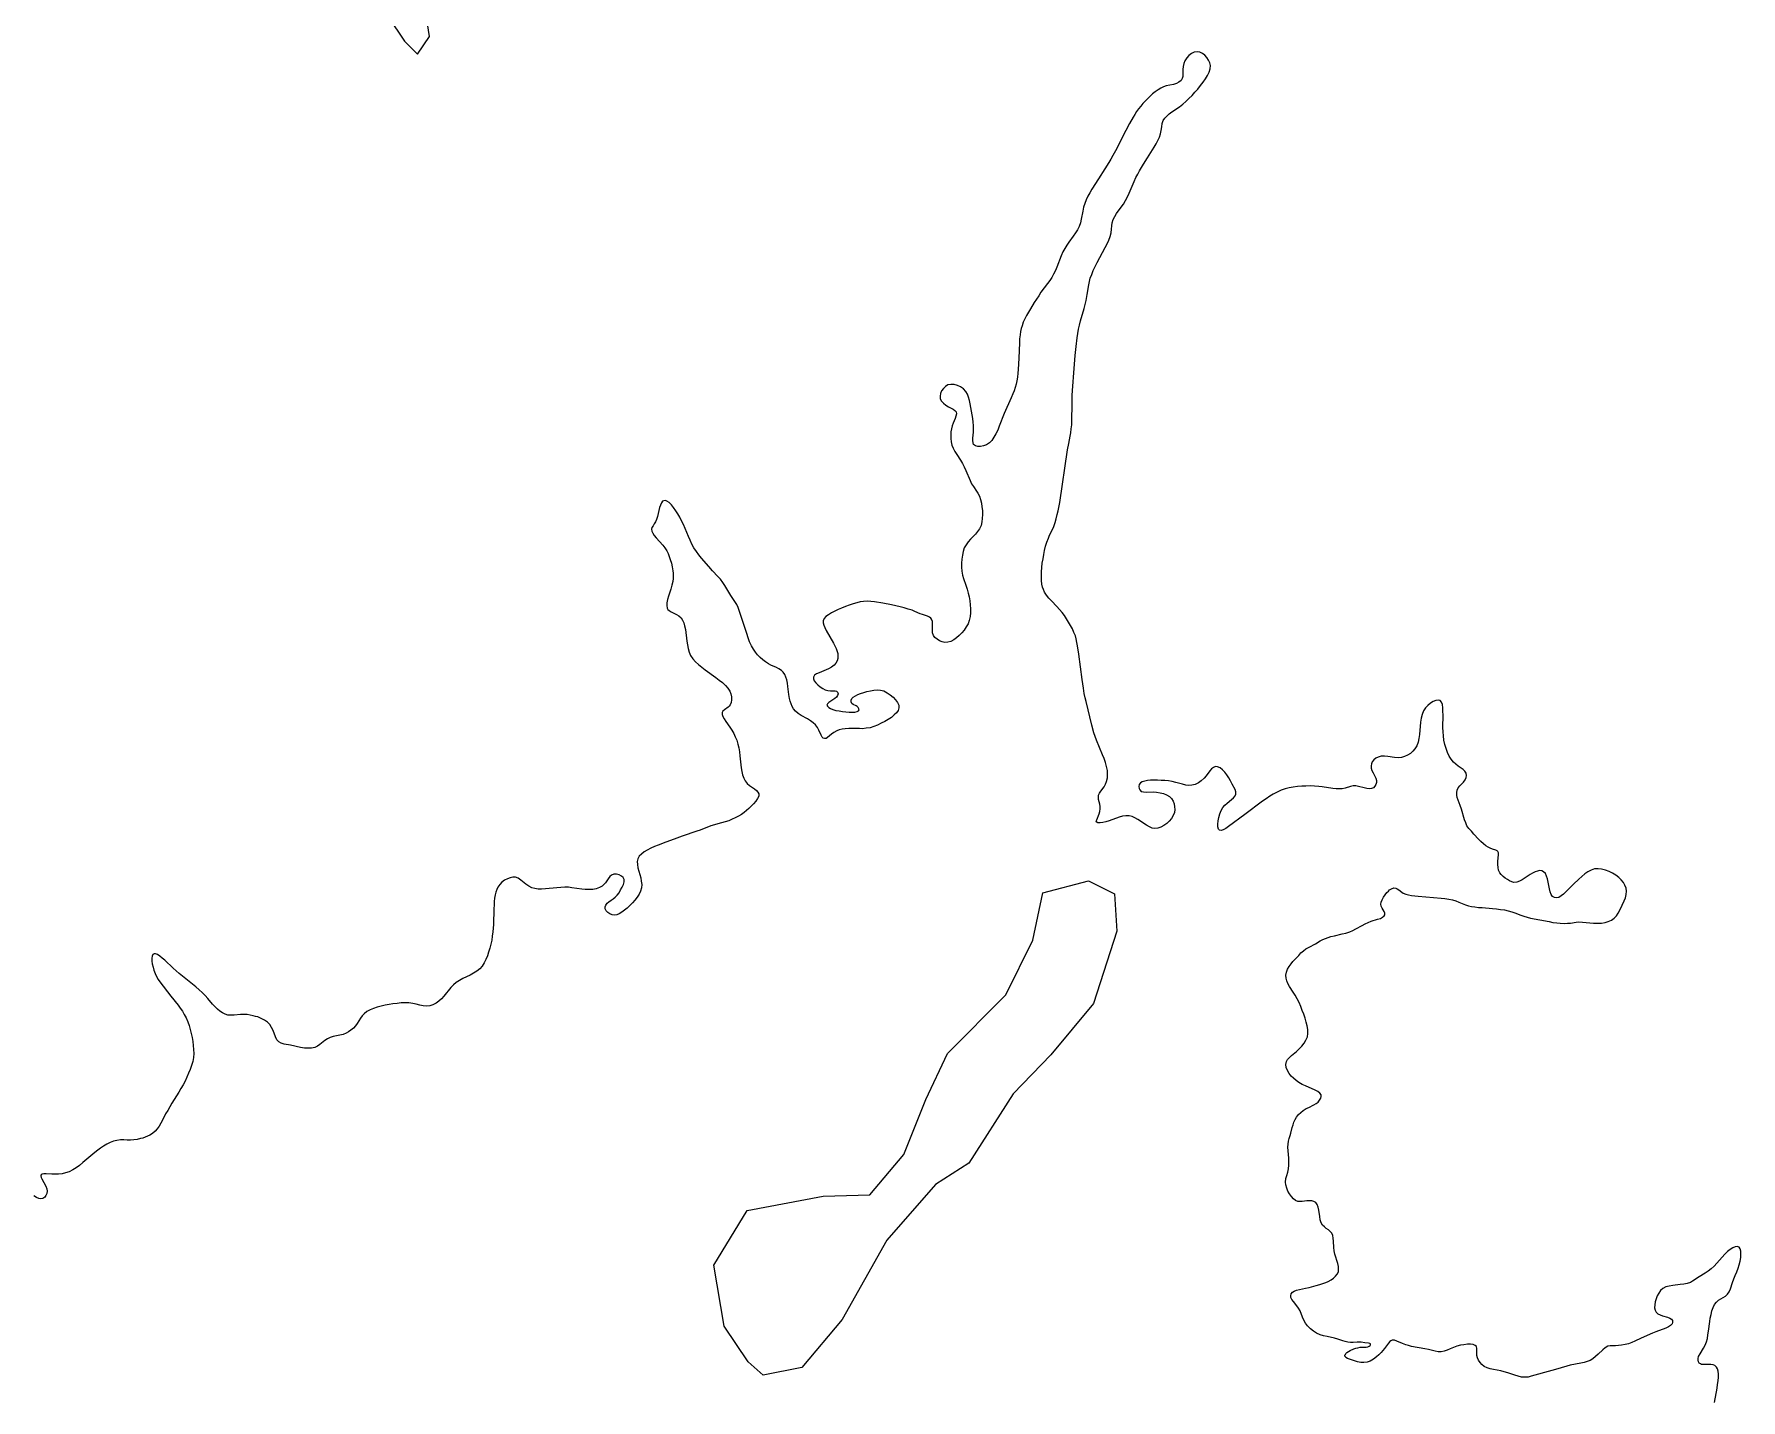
# Model space of a CAD drawing. Header units: metres. Extents: x 793723 to 812165, y 297650 to 314276.
# Drawn here: x 804242 to 805195, y 303463 to 304224 of the extents above; entities that cross this region are included whole.
import ezdxf

# ---------------------------------------------------------------- set-up
doc = ezdxf.new("R2010")
doc.units = ezdxf.units.M

msp = doc.modelspace()

# ---------------------------------------------------------------- linework, layer by layer
at = {"linetype": 'Continuous', "lineweight": 13}
for points in [[(804439.53, 304234.04), (804448.58, 304220.56), (804455.94, 304213.16), (804462.7, 304223.14), (804460.45, 304237.19)], [(804888.3, 304190.14), (804889.85, 304192.03), (804891.41, 304193.8), (804892.96, 304195.69), (804894.4, 304197.57), (804895.73, 304199.45), (804896.84, 304201.34), (804897.73, 304203.22), (804898.39, 304204.99), (804898.5, 304206.88), (804898.16, 304208.42), (804897.49, 304209.97), (804896.48, 304211.41), (804895.37, 304212.62), (804894.03, 304213.62), (804892.58, 304214.28), (804891.02, 304214.6), (804889.47, 304214.38), (804887.91, 304213.6), (804886.47, 304212.49), (804885.25, 304211.16), (804884.25, 304209.61), (804883.58, 304208.06), (804883.25, 304206.4), (804883.15, 304204.74), (804883.15, 304202.08), (804883.16, 304200.75), (804882.82, 304199.65), (804882.16, 304198.54), (804880.94, 304197.65), (804879.49, 304196.87), (804877.82, 304196.31), (804873.71, 304195.53), (804872.26, 304195.08), (804870.82, 304194.31), (804869.26, 304193.42), (804867.71, 304192.31), (804866.26, 304191.09)], [(804866.26, 304191.09), (804864.82, 304189.76), (804863.38, 304188.42), (804862.04, 304187.09), (804860.82, 304185.65), (804859.6, 304184.21), (804858.38, 304182.77), (804857.27, 304181.22), (804856.28, 304179.67), (804855.39, 304178.12), (804853.39, 304174.57), (804851.29, 304170.58), (804848.19, 304164.6), (804846.19, 304160.61), (804844.09, 304156.73), (804842.98, 304154.74), (804841.76, 304152.85), (804839.54, 304149.31), (804835.99, 304143.66), (804832.34, 304137.89), (804831.12, 304135.9), (804830.01, 304134.01), (804829.12, 304132.02), (804828.35, 304130.03), (804827.69, 304127.81), (804827.25, 304125.6), (804826.36, 304121.28), (804825.92, 304119.18), (804825.15, 304117.07), (804824.26, 304115.3), (804823.16, 304113.53), (804821.94, 304111.75), (804819.5, 304108.43), (804818.28, 304106.65), (804817.17, 304104.77), (804816.17, 304102.89), (804815.28, 304100.78), (804812.85, 304094.47)], [(804841.75, 304109.47), (804842.52, 304111.58), (804843.07, 304113.57), (804843.29, 304115.56), (804843.51, 304117.45), (804843.73, 304119.22), (804844.17, 304120.99), (804845.06, 304122.76), (804846.16, 304124.42), (804848.72, 304127.86), (804850.05, 304129.63), (804851.16, 304131.63), (804852.15, 304133.62), (804853.15, 304135.73), (804855.92, 304142.15), (804856.91, 304144.37), (804857.91, 304146.25), (804858.91, 304148.13), (804861.12, 304151.9), (804863.34, 304155.45), (804867.11, 304161.32), (804868.22, 304163.21), (804869.22, 304165.09), (804869.99, 304166.97), (804870.65, 304168.85), (804870.98, 304170.74), (804871.31, 304172.62), (804871.64, 304174.5), (804872.2, 304176.16), (804872.97, 304177.49), (804874.08, 304178.71), (804875.41, 304179.93), (804876.97, 304181.04), (804881.3, 304183.93), (804883.08, 304185.37), (804884.86, 304186.81), (804886.52, 304188.48), (804888.3, 304190.14)], [(804811.84, 303951.94), (804812.39, 303954.04), (804812.95, 303956.37), (804813.5, 303958.58), (804814.38, 303963.23), (804818.76, 303992.45), (804819.42, 303996), (804820.19, 304000.09), (804820.52, 304002.09), (804820.85, 304004.19), (804821.06, 304006.4), (804821.17, 304008.73), (804821.26, 304018.13), (804821.25, 304020.57), (804821.36, 304023), (804821.68, 304027.98), (804822.22, 304035.4), (804822.98, 304045.14), (804823.52, 304050.12), (804824.07, 304054.99), (804824.51, 304057.42), (804824.95, 304059.75), (804825.5, 304062.07), (804826.05, 304064.4), (804828.04, 304071.38), (804828.59, 304073.59), (804829.14, 304075.92), (804829.69, 304079.13), (804830.57, 304084.55), (804831.01, 304086.43), (804831.45, 304088.2), (804832.22, 304090.42), (804833.11, 304092.63), (804834.1, 304094.85), (804835.21, 304096.95), (804839.75, 304105.38), (804840.86, 304107.48), (804841.75, 304109.47)], [(804812.85, 304094.47), (804811.97, 304092.48), (804810.97, 304090.48), (804809.97, 304088.71), (804808.86, 304087.05), (804807.64, 304085.38), (804803.87, 304080.39), (804802.65, 304078.51), (804800.21, 304074.74), (804797.99, 304071.2), (804796.88, 304069.31), (804795.89, 304067.54), (804794.89, 304065.66), (804794, 304063.77), (804793.34, 304061.78), (804792.79, 304060.12), (804792.46, 304058.46), (804792.24, 304056.69), (804792.02, 304054.47), (804791.92, 304052.26), (804791.6, 304043.63), (804791.28, 304037.43), (804791.07, 304035.22), (804790.85, 304033.11), (804790.52, 304031.01), (804790.08, 304029.24), (804789.53, 304027.36), (804788.97, 304025.47), (804788.2, 304023.7), (804787.31, 304021.49), (804783.44, 304012.73), (804780.67, 304005.76), (804779.79, 304003.54), (804778.79, 304001.44), (804777.68, 303999.55), (804776.46, 303997.78), (804775.13, 303996.34), (804773.58, 303995.34)], [(804773.58, 303995.34), (804771.91, 303994.78), (804770.24, 303994.45), (804768.68, 303994.44), (804767.35, 303994.77), (804766.34, 303995.54), (804766.01, 303996.43), (804765.89, 303997.75), (804765.89, 303999.08), (804766.21, 304002.4), (804766.32, 304004.28), (804766.32, 304006.17), (804766.09, 304008.05), (804765.86, 304010.04), (804765.08, 304014.02), (804764.4, 304018.11), (804763.95, 304019.99), (804763.5, 304021.87), (804762.83, 304023.53), (804762.05, 304025.08), (804760.71, 304026.51), (804759.04, 304027.62), (804757.36, 304028.39), (804755.47, 304028.94), (804753.69, 304029.04), (804752.02, 304028.71), (804750.69, 304027.93), (804749.47, 304026.82), (804748.47, 304025.49), (804747.8, 304023.94), (804747.59, 304022.39), (804747.7, 304020.95), (804748.37, 304019.63), (804749.49, 304018.52), (804750.82, 304017.42), (804752.27, 304016.54), (804754.95, 304015.21), (804755.84, 304014.44)], [(804755.84, 304014.44), (804756.51, 304013.67), (804756.73, 304012.56), (804756.4, 304011.23), (804756.07, 304010.02), (804754.96, 304007.36), (804754.41, 304005.92), (804753.97, 304004.26), (804753.64, 304002.49), (804753.53, 304000.6), (804753.54, 303998.83), (804753.76, 303996.95), (804754.21, 303995.18), (804755, 303993.41), (804755.89, 303991.65), (804756.9, 303989.99), (804759.02, 303986.67), (804760.13, 303984.91), (804761.03, 303983.03), (804761.92, 303981.04), (804764.39, 303975.4), (804765.17, 303973.63), (804766.17, 303972.08), (804767.96, 303969.54), (804768.74, 303968.33), (804769.64, 303966.67), (804770.2, 303964.79), (804770.65, 303962.8), (804770.98, 303960.7), (804771.21, 303958.59), (804771.22, 303956.38), (804771.11, 303954.28), (804770.89, 303952.29), (804770.45, 303950.29), (804769.68, 303948.52), (804768.57, 303946.97), (804767.35, 303945.42), (804764.57, 303942.64)], [(804626.31, 303918.53), (804624.97, 303920.3), (804623.52, 303921.85), (804620.51, 303924.94), (804618.5, 303927.37), (804614.48, 303932.12), (804613.03, 303934), (804611.58, 303935.87), (804610.24, 303937.86), (804609.13, 303939.85), (804608.12, 303942.06), (804607.11, 303944.16), (804604.32, 303950.8), (804603.31, 303952.9), (804602.3, 303955), (804601.19, 303956.76), (804600.07, 303958.53), (804598.84, 303960.3), (804597.61, 303961.85), (804596.39, 303963.17), (804595.16, 303963.94), (804594.38, 303964.27), (804593.49, 303964.16), (804592.71, 303963.83), (804592.05, 303963.05), (804591.49, 303961.72), (804590.94, 303960.28), (804589.84, 303955.3), (804589.4, 303953.75), (804588.84, 303952.31), (804588.07, 303951.2), (804587.4, 303950.2), (804586.74, 303949.21), (804586.52, 303948.21), (804586.63, 303947.1), (804587.19, 303946), (804588.08, 303944.67), (804589.09, 303943.46)], [(804827.63, 303859.57), (804826.95, 303864.33), (804825.03, 303878.6), (804824.35, 303883.25), (804824.01, 303885.13), (804823.56, 303887.01), (804823.12, 303888.78), (804822.33, 303890.65), (804821.44, 303892.64), (804820.43, 303894.52), (804819.31, 303896.4), (804818.2, 303898.17), (804816.97, 303900.05), (804815.74, 303901.82), (804814.29, 303903.47), (804812.84, 303905.13), (804809.72, 303908.22), (804808.27, 303909.77), (804806.93, 303911.42), (804805.92, 303913.19), (804805.25, 303914.52), (804804.8, 303915.96), (804804.47, 303917.5), (804804.24, 303919.72), (804804.12, 303922.04), (804804.23, 303924.48), (804804.44, 303926.8), (804804.66, 303929.23), (804805.1, 303931.67), (804805.43, 303934.11), (804805.98, 303936.43), (804806.53, 303938.76), (804807.19, 303941.08), (804808.08, 303943.3), (804808.74, 303944.96), (804810.29, 303948.17), (804811.07, 303949.83), (804811.84, 303951.94)], [(804589.09, 303943.46), (804592.77, 303939.26), (804593.89, 303937.83), (804595, 303936.17), (804595.78, 303934.62), (804596.46, 303932.96), (804597.02, 303931.3), (804597.69, 303929.31), (804598.14, 303927.21), (804598.48, 303925.11), (804598.59, 303923.67), (804598.71, 303922.23), (804598.6, 303920.68), (804598.38, 303919.13), (804597.94, 303917.03), (804597.39, 303914.82), (804596.06, 303910.83), (804595.51, 303908.95), (804595.18, 303907.18), (804595.07, 303905.63), (804595.3, 303904.19), (804595.74, 303903.53), (804596.41, 303902.97), (804597.53, 303902.09), (804600.42, 303900.66), (804601.87, 303899.89), (804603.1, 303898.78), (804603.88, 303897.57), (804604.55, 303896.02), (804605, 303894.36), (804605.45, 303892.37), (804606.24, 303885.84), (804606.58, 303883.74), (804607.03, 303881.64), (804607.59, 303879.65), (804608.38, 303877.77), (804609.61, 303876), (804611.06, 303874.24)], [(804764.57, 303942.64), (804763.24, 303941.2), (804762.13, 303939.54), (804761.13, 303937.77), (804760.47, 303935.77), (804760.03, 303933.67), (804759.7, 303931.46), (804759.59, 303929.24), (804759.6, 303927.03), (804759.72, 303924.82), (804760.17, 303922.6), (804760.73, 303920.72), (804762.07, 303916.96), (804762.74, 303914.86), (804763.3, 303912.65), (804763.76, 303910.44), (804764.21, 303908.23), (804764.43, 303906.01), (804764.55, 303903.8), (804764.55, 303901.59), (804764.45, 303899.49), (804763.9, 303897.38), (804763.23, 303895.5), (804762.24, 303893.73), (804761.02, 303891.95), (804759.68, 303890.4), (804758.35, 303888.96), (804756.8, 303887.63), (804755.24, 303886.52), (804753.69, 303885.63), (804752.02, 303885.18), (804750.35, 303885.07), (804748.79, 303885.4), (804747.23, 303885.95), (804745.89, 303886.83), (804744.67, 303887.82), (804743.89, 303889.04), (804743.44, 303890.47)], [(804673.55, 303842.4), (804670.1, 303844.38), (804668.43, 303845.48), (804666.98, 303846.7), (804665.75, 303848.02), (804664.97, 303849.35), (804664.41, 303850.79), (804663.96, 303852.34), (804663.63, 303853.88), (804663.17, 303856.1), (804662.61, 303860.52), (804662.38, 303862.4), (804662.04, 303864.17), (804661.48, 303865.72), (804660.92, 303867.16), (804660.03, 303868.48), (804659.03, 303869.48), (804657.69, 303870.36), (804656.24, 303871.02), (804653.23, 303872.45), (804651.79, 303873.22), (804650.11, 303874.21), (804648.66, 303875.43), (804647.22, 303876.75), (804645.77, 303878.08), (804644.54, 303879.62), (804643.42, 303881.28), (804642.3, 303883.27), (804641.3, 303885.48), (804640.51, 303887.69), (804639.73, 303890.01), (804635.47, 303902.84), (804634.91, 303904.5), (804634.13, 303906.16), (804633.12, 303907.93), (804630.89, 303911.24), (804627.54, 303916.77), (804626.31, 303918.53)], [(804743.44, 303890.47), (804743.32, 303892.13), (804743.43, 303895.34), (804743.31, 303896.78), (804742.86, 303898), (804742.42, 303898.55), (804741.75, 303899.1), (804740.63, 303899.65), (804737.74, 303900.64), (804736.4, 303901.08), (804733.51, 303902.4), (804731.95, 303903.06), (804729.83, 303903.72), (804727.6, 303904.38), (804725.27, 303904.93), (804722.93, 303905.48), (804720.48, 303906.02), (804715.69, 303906.9), (804711.02, 303907.66), (804708.9, 303907.88), (804706.9, 303908.1), (804704.9, 303907.98), (804703, 303907.75), (804701.11, 303907.2), (804699, 303906.53), (804696.89, 303905.86), (804694.78, 303905.08), (804692.66, 303904.19), (804690.66, 303903.41), (804688.77, 303902.52), (804687, 303901.52), (804685.33, 303900.52), (804683.88, 303899.52), (804682.88, 303898.41), (804682.33, 303897.08), (804682.33, 303895.98), (804682.67, 303894.65), (804683.23, 303893.32)], [(804683.23, 303893.32), (804684.01, 303891.78), (804686.02, 303888.13), (804688.04, 303884.7), (804688.93, 303883.16), (804689.6, 303881.61), (804690.16, 303880.06), (804690.5, 303878.84), (804690.61, 303877.63), (804690.5, 303876.19), (804690.17, 303874.75), (804689.51, 303873.53), (804688.4, 303872.31), (804686.95, 303871.31), (804685.29, 303870.42), (804680.06, 303868.2), (804678.62, 303867.53), (804677.51, 303866.75), (804676.95, 303865.75), (804676.95, 303864.76), (804677.4, 303863.65), (804678.29, 303862.55), (804679.41, 303861.44), (804680.64, 303860.34), (804682.08, 303859.46), (804683.53, 303858.69), (804684.98, 303858.25), (804686.43, 303858.14), (804688.99, 303858.15), (804689.88, 303857.93), (804690.43, 303857.38), (804690.66, 303856.49), (804690.33, 303855.49), (804689.77, 303854.61), (804688.77, 303853.72), (804685.44, 303851.5), (804684.77, 303850.83), (804684.44, 303850.06)], [(804611.06, 303874.24), (804612.84, 303872.69), (804614.62, 303871.26), (804616.52, 303869.71), (804622.43, 303865.52), (804624.32, 303864.09), (804626.1, 303862.65), (804627.78, 303861.11), (804629.12, 303859.56), (804630.23, 303857.9), (804630.9, 303856.35), (804631.24, 303854.69), (804631.25, 303853.03), (804631.03, 303851.6), (804630.47, 303850.27), (804629.92, 303849.6), (804629.25, 303848.94), (804627.25, 303847.49), (804626.36, 303846.72), (804625.92, 303845.94), (804625.92, 303844.94), (804626.37, 303843.73), (804627.04, 303842.4), (804628.05, 303840.97), (804630.17, 303837.87), (804631.28, 303836.1), (804632.4, 303834.34), (804633.3, 303832.46), (804634.08, 303830.47), (804634.75, 303828.37), (804635.31, 303826.26), (804635.65, 303824.05), (804635.88, 303821.73), (804636.56, 303815.2), (804636.9, 303813.1), (804637.35, 303811.22), (804638.02, 303809.34), (804638.8, 303807.79)], [(804849.5, 303788.14), (804847.61, 303787.58), (804842.05, 303785.57), (804840.16, 303785.02), (804838.38, 303784.57), (804836.93, 303784.45), (804835.71, 303784.45), (804835.04, 303784.78), (804834.81, 303785.34), (804835.03, 303786.11), (804836.36, 303789.43), (804836.8, 303790.76), (804837.02, 303792.31), (804837.02, 303793.64), (804836.68, 303794.86), (804836.12, 303797.4), (804836.01, 303798.62), (804836.12, 303799.83), (804836.67, 303801.05), (804837.33, 303802.16), (804839.11, 303804.6), (804839.89, 303805.93), (804840.55, 303807.59), (804840.99, 303809.58), (804841.1, 303811.58), (804840.98, 303813.68), (804840.53, 303815.89), (804839.97, 303818.1), (804839.18, 303820.31), (804838.29, 303822.41), (804834.93, 303830.6), (804834.15, 303832.59), (804833.48, 303834.69), (804832.35, 303838.89), (804829.1, 303852.05), (804828.54, 303854.26), (804828.09, 303856.58), (804827.63, 303859.57)], [(804721.38, 303854.57), (804722.71, 303853.13), (804723.83, 303851.59), (804724.5, 303850.15), (804724.62, 303848.6), (804724.17, 303847.16), (804723.29, 303845.83), (804721.96, 303844.61), (804720.4, 303843.28), (804718.62, 303842.17), (804716.73, 303840.95), (804714.73, 303839.95), (804712.73, 303838.95), (804710.62, 303838.17), (804708.51, 303837.5), (804706.28, 303837.16), (804704.39, 303836.94), (804702.61, 303837.04), (804698.83, 303837.14), (804696.71, 303837.14), (804694.71, 303836.91), (804693.04, 303836.69), (804691.37, 303836.24), (804689.93, 303835.69), (804688.37, 303834.91), (804687.04, 303833.91), (804684.82, 303832.13), (804683.93, 303831.58), (804683.04, 303831.46), (804682.37, 303831.68), (804681.81, 303832.24), (804681.14, 303833.34), (804679.91, 303836.1), (804679.13, 303837.65), (804678.12, 303839.09), (804676.79, 303840.3), (804675.23, 303841.41), (804673.55, 303842.4)], [(804684.44, 303850.06), (804684.78, 303849.51), (804685.45, 303848.84), (804686.45, 303848.29), (804687.79, 303847.74), (804689.35, 303847.19), (804691.24, 303846.86), (804693.13, 303846.54), (804695.02, 303846.32), (804696.8, 303846.21), (804698.58, 303846.22), (804700.03, 303846.22), (804701.25, 303846.56), (804702.03, 303847), (804702.36, 303847.55), (804702.25, 303848.11), (804701.92, 303848.77), (804701.36, 303849.32), (804700.69, 303849.76), (804699.02, 303850.53), (804698.35, 303851.09), (804697.9, 303851.97), (804697.9, 303852.86), (804698.34, 303853.85), (804699.12, 303854.63), (804700.34, 303855.3), (804701.68, 303855.96), (804703.23, 303856.52), (804705.01, 303857.08), (804706.79, 303857.63), (804708.68, 303858.08), (804710.57, 303858.53), (804712.46, 303858.64), (804714.36, 303858.54), (804716.25, 303857.99), (804718.14, 303857), (804719.81, 303855.89), (804721.38, 303854.57)], [(805037.63, 303805.06), (805039.73, 303807.16), (805040.62, 303808.38), (805041.18, 303809.71), (805041.4, 303810.93), (805041.17, 303812.15), (805040.5, 303813.25), (805039.5, 303814.13), (805036.82, 303816.01), (805035.48, 303817.11), (805034.15, 303818.33), (805032.81, 303819.87), (805031.8, 303821.64), (805030.79, 303823.74), (805030.01, 303825.95), (805029.34, 303828.16), (805028.78, 303830.6), (805028.55, 303832.92), (805028.43, 303835.24), (805028.31, 303837.68), (805028.41, 303844.54), (805028.29, 303846.75), (805028.18, 303848.63), (805027.95, 303850.4), (805027.5, 303851.73), (805026.72, 303852.61), (805025.72, 303852.94), (805024.27, 303852.72), (805022.83, 303852.16), (805021.27, 303851.16), (805019.83, 303849.94), (805018.5, 303848.61), (805017.39, 303846.84), (805016.61, 303844.96), (805016.06, 303842.85), (805015.73, 303840.64), (805015.19, 303833.78), (805014.86, 303831.56)], [(805014.86, 303831.56), (805014.42, 303829.35), (805013.65, 303827.46), (805012.65, 303825.8), (805011.43, 303824.36), (805010.1, 303823.14), (805008.54, 303822.14), (805006.88, 303821.36), (805005.21, 303820.81), (805003.32, 303820.69), (805001.31, 303820.91), (804997.53, 303821.45), (804995.64, 303821.56), (804993.86, 303821.55), (804992.19, 303821.11), (804990.85, 303820.55), (804989.63, 303819.55), (804988.86, 303818.44), (804988.41, 303817.34), (804988.3, 303816.23), (804988.31, 303814.9), (804988.64, 303813.69), (804989.31, 303812.25), (804990.77, 303809.37), (804991.22, 303808.05), (804991.11, 303806.94), (804990.89, 303805.83), (804990.22, 303804.84), (804989.45, 303804.06), (804988.44, 303803.61), (804987.22, 303803.39), (804985.89, 303803.61), (804984.33, 303803.94), (804981.21, 303804.7), (804979.65, 303805.03), (804978.09, 303805.03), (804976.65, 303804.8), (804973.64, 303803.8)], [(804910.34, 303797.46), (804911.34, 303798.46), (804912.23, 303799.46), (804912.67, 303800.45), (804912.67, 303801.67), (804912.22, 303803), (804910.66, 303806.09), (804909.76, 303807.86), (804908.76, 303809.63), (804907.75, 303811.29), (804906.52, 303812.72), (804905.19, 303814.05), (804903.85, 303815.04), (804902.51, 303815.7), (804901.29, 303815.81), (804900.18, 303815.36), (804899.18, 303814.48), (804898.18, 303813.37), (804896.07, 303810.71), (804894.96, 303809.38), (804893.4, 303807.93), (804891.85, 303806.71), (804890.07, 303805.82), (804888.18, 303805.38), (804886.51, 303805.26), (804884.73, 303805.48), (804882.95, 303805.92), (804879.16, 303806.9), (804877.16, 303807.45), (804875.16, 303807.78), (804873.04, 303808), (804870.93, 303808.1), (804868.92, 303808.21), (804866.92, 303808.2), (804865.14, 303808.2), (804863.36, 303807.98), (804861.8, 303807.75), (804860.47, 303807.3)], [(804638.8, 303807.79), (804639.92, 303806.47), (804641.26, 303805.36), (804643.93, 303803.49), (804645.05, 303802.49), (804645.94, 303801.61), (804646.39, 303800.62), (804646.39, 303799.29), (804645.73, 303797.96), (804644.84, 303796.52), (804643.51, 303795.08), (804642.06, 303793.52), (804640.84, 303792.42), (804639.51, 303791.31), (804638.18, 303790.2), (804636.73, 303789.09), (804635.07, 303788.09), (804633.29, 303787.2), (804631.51, 303786.42), (804629.73, 303785.64), (804627.73, 303785.08), (804623.61, 303783.97), (804621.61, 303783.41), (804619.61, 303782.74), (804613.72, 303780.4), (804611.83, 303779.73), (804603.6, 303777.06), (804599.15, 303775.39), (804594.6, 303773.72), (804590.26, 303772.05), (804588.15, 303771.16), (804586.15, 303770.27), (804584.15, 303769.27), (804582.48, 303768.27), (804580.92, 303767.05), (804579.7, 303765.83), (804578.93, 303764.39), (804578.6, 303762.95)], [(804860.47, 303807.3), (804859.47, 303806.75), (804858.8, 303805.86), (804858.58, 303804.76), (804858.7, 303803.65), (804859.03, 303802.76), (804859.81, 303801.99), (804861.15, 303801.66), (804862.71, 303801.56), (804866.49, 303801.67), (804868.49, 303801.57), (804870.5, 303801.24), (804872.39, 303800.8), (804874.06, 303800.14), (804875.62, 303799.15), (804876.74, 303797.94), (804877.63, 303796.61), (804878.19, 303795.06), (804878.53, 303793.4), (804878.64, 303791.85), (804878.42, 303790.19), (804877.76, 303788.53), (804876.76, 303786.87), (804875.54, 303785.43), (804874.1, 303784.1), (804872.54, 303782.88), (804870.88, 303781.99), (804869.21, 303781.43), (804867.54, 303781.32), (804865.98, 303781.53), (804864.42, 303782.19), (804862.75, 303783.08), (804858.07, 303786.27), (804856.4, 303787.27), (804854.73, 303788.04), (804853.06, 303788.36), (804851.28, 303788.36), (804849.5, 303788.14)], [(804973.64, 303803.8), (804972.09, 303803.47), (804970.42, 303803.35), (804968.64, 303803.46), (804966.86, 303803.68), (804960.96, 303804.55), (804958.95, 303804.76), (804956.62, 303804.98), (804954.17, 303805.09), (804951.83, 303804.97), (804949.49, 303804.85), (804947.05, 303804.63), (804944.71, 303804.4), (804942.38, 303803.95), (804940.15, 303803.39), (804937.93, 303802.61), (804935.7, 303801.61), (804933.59, 303800.5), (804931.59, 303799.28), (804929.59, 303797.84), (804927.59, 303796.5), (804917.71, 303789.07), (804908.6, 303782.41), (804907.04, 303781.3), (804905.6, 303780.52), (804904.48, 303780.18), (804903.59, 303780.29), (804902.92, 303780.95), (804902.7, 303782.17), (804902.58, 303783.72), (804902.8, 303785.6), (804903.13, 303787.48), (804903.68, 303789.37), (804904.46, 303791.25), (804905.46, 303792.91), (804906.57, 303794.24), (804907.79, 303795.46), (804910.34, 303797.46)], [(805066.68, 303751.45), (805065.46, 303752), (805064.23, 303752.77), (805063, 303753.66), (805061.89, 303754.54), (805060.77, 303755.53), (805059.99, 303756.64), (805059.32, 303757.96), (805059.1, 303759.51), (805058.98, 303761.17), (805058.98, 303762.83), (805059.3, 303766.82), (805059.3, 303767.7), (805058.96, 303768.37), (805058.52, 303768.81), (805057.85, 303769.14), (805055.96, 303769.8), (805054.73, 303770.35), (805053.51, 303770.9), (805052.17, 303771.67), (805050.83, 303772.77), (805049.49, 303773.99), (805048.15, 303775.31), (805045.48, 303778.18), (805044.14, 303779.73), (805042.8, 303781.28), (805041.68, 303782.82), (805041.01, 303784.48), (805040.34, 303786.14), (805038.55, 303792.11), (805037.87, 303794.1), (805036.75, 303797.09), (805036.19, 303798.52), (805035.97, 303799.85), (805035.96, 303801.4), (805036.18, 303802.73), (805036.74, 303803.95), (805037.63, 303805.06)], [(804571.27, 303752.86), (804570.72, 303753.97), (804569.71, 303754.74), (804568.49, 303755.4), (804567.04, 303755.73), (804565.59, 303755.73), (804564.26, 303755.28), (804563.26, 303754.5), (804562.37, 303753.28), (804560.82, 303750.96), (804559.93, 303749.96), (804559.04, 303749.07), (804557.49, 303748.29), (804555.71, 303747.62), (804553.82, 303747.29), (804551.7, 303747.17), (804549.48, 303747.28), (804547.7, 303747.38), (804542.13, 303748.26), (804540.24, 303748.47), (804538.12, 303748.47), (804535.9, 303748.35), (804533.67, 303748.24), (804527.33, 303747.56), (804525.22, 303747.44), (804523.22, 303747.44), (804521.32, 303747.77), (804519.65, 303748.21), (804517.98, 303749.09), (804516.42, 303750.19), (804513.63, 303752.51), (804512.19, 303753.5), (804510.63, 303754.05), (804509.18, 303754.16), (804507.62, 303753.82), (804506.07, 303753.26), (804504.51, 303752.38), (804503.07, 303751.27)], [(804578.6, 303762.95), (804578.71, 303761.29), (804578.94, 303759.41), (804580.51, 303753.77), (804580.85, 303751.89), (804581.07, 303750.01), (804580.97, 303748.12), (804580.41, 303746.35), (804579.64, 303744.58), (804578.53, 303742.92), (804577.31, 303741.37), (804575.98, 303739.81), (804574.42, 303738.26), (804572.98, 303736.93), (804571.54, 303735.71), (804569.98, 303734.6), (804568.54, 303733.71), (804567.2, 303733.15), (804565.76, 303732.93), (804564.53, 303733.04), (804563.31, 303733.59), (804562.19, 303734.36), (804561.3, 303735.35), (804560.74, 303736.46), (804560.63, 303737.57), (804560.96, 303738.56), (804561.74, 303739.56), (804562.74, 303740.45), (804563.96, 303741.34), (804565.07, 303742), (804566.18, 303742.89), (804567.4, 303744), (804568.4, 303745.44), (804569.29, 303746.99), (804570.17, 303748.54), (804570.84, 303750.09), (804571.28, 303751.53), (804571.27, 303752.86)], [(805120.97, 303757.33), (805118.97, 303758.1), (805116.85, 303758.65), (805114.85, 303758.87), (805112.84, 303758.75), (805110.95, 303758.08), (805109.18, 303757.08), (805107.51, 303755.97), (805105.73, 303754.53), (805104.07, 303753.09), (805101.18, 303750.2), (805096.96, 303745.88), (805095.63, 303744.66), (805094.29, 303743.66), (805092.96, 303742.88), (805091.74, 303742.66), (805090.51, 303742.87), (805089.51, 303743.43), (805088.73, 303744.53), (805088.17, 303745.97), (805087.72, 303747.63), (805087.04, 303751.39), (805086.59, 303753.16), (805086.15, 303754.71), (805085.48, 303756.14), (805084.47, 303757.14), (805083.47, 303757.58), (805082.24, 303757.8), (805081.02, 303757.57), (805079.69, 303757.13), (805078.24, 303756.35), (805076.91, 303755.57), (805074.13, 303753.68), (805072.58, 303752.68), (805071.02, 303751.9), (805069.46, 303751.35), (805067.91, 303751.12), (805066.68, 303751.45)], [(805068.39, 303734.19), (805071.73, 303732.87), (805073.4, 303732.32), (805075.29, 303731.77), (805077.19, 303731.34), (805087.54, 303729.37), (805089.66, 303728.93), (805091.77, 303728.6), (805093.77, 303728.39), (805095.89, 303728.28), (805097.78, 303728.4), (805099.45, 303728.51), (805102.56, 303728.96), (805104.12, 303729.18), (805106.12, 303729.08), (805112.36, 303728.54), (805114.58, 303728.43), (805116.7, 303728.55), (805118.81, 303728.89), (805120.59, 303729.33), (805122.37, 303730.11), (805123.81, 303731.22), (805125.14, 303732.55), (805126.14, 303733.99), (805126.92, 303735.43), (805128.36, 303738.54), (805129.46, 303740.86), (805130.13, 303742.63), (805130.57, 303744.41), (805130.68, 303746.29), (805130.56, 303748.06), (805129.89, 303749.72), (805129, 303751.15), (805127.77, 303752.59), (805126.43, 303754.02), (805124.87, 303755.24), (805122.98, 303756.34), (805120.97, 303757.33)], [(804503.07, 303751.27), (804501.85, 303750.05), (804500.74, 303748.49), (804500.18, 303747.17), (804499.63, 303745.73), (804499.3, 303744.29), (804498.97, 303742.4), (804498.75, 303740.52), (804498.64, 303738.64), (804498.54, 303736.43), (804498.34, 303727.8), (804498.23, 303725.69), (804498.01, 303723.59), (804497.68, 303721.26), (804497.35, 303718.94), (804496.8, 303716.73), (804496.25, 303714.51), (804495.59, 303712.3), (804494.93, 303710.19), (804494.04, 303708.2), (804493.15, 303706.32), (804492.05, 303704.54), (804490.71, 303702.99), (804489.05, 303701.66), (804487.27, 303700.55), (804485.27, 303699.55), (804481.27, 303697.66), (804479.38, 303696.55), (804477.49, 303695.32), (804476.05, 303693.99), (804474.6, 303692.55), (804470.61, 303687.67), (804469.28, 303686.23), (804467.83, 303684.9), (804466.28, 303683.79), (804464.5, 303682.9), (804462.72, 303682.34), (804460.94, 303682.12)], [(804994.37, 303741.55), (804995.15, 303742.99), (804996.04, 303744.21), (804997.03, 303745.54), (804997.81, 303746.31), (804998.48, 303746.98), (804999.59, 303747.65), (805000.81, 303748.09), (805001.93, 303747.98), (805002.82, 303747.65), (805003.6, 303747.1), (805005.27, 303745.78), (805006.16, 303745.23), (805007.5, 303744.68), (805009.06, 303744.24), (805010.73, 303743.91), (805012.51, 303743.69), (805014.4, 303743.47), (805027.31, 303742.4), (805029.42, 303742.18), (805031.54, 303741.85), (805033.54, 303741.53), (805035.44, 303740.98), (805037.22, 303740.21), (805039, 303739.44), (805040.89, 303738.67), (805042.56, 303738.23), (805044.23, 303737.79), (805046.13, 303737.57), (805048.13, 303737.24), (805050.24, 303737.14), (805056.03, 303736.71), (805058.26, 303736.49), (805060.48, 303736.17), (805062.6, 303735.84), (805064.71, 303735.4), (805066.72, 303734.74), (805068.39, 303734.19)], [(804940.94, 303701.14), (804941.61, 303702.81), (804942.38, 303704.36), (804943.49, 303705.8), (804944.49, 303707.13), (804947.82, 303710.46), (804949.04, 303711.9), (804950.37, 303713.12), (804951.82, 303714.23), (804953.6, 303715.12), (804957.15, 303717.01), (804959.82, 303718.56), (804961.26, 303719.34), (804962.71, 303719.9), (804964.15, 303720.45), (804965.71, 303721.01), (804967.82, 303721.46), (804972.05, 303722.46), (804974.16, 303722.91), (804976.28, 303723.58), (804978.06, 303724.36), (804979.72, 303725.36), (804983.17, 303727.25), (804984.83, 303728.14), (804986.5, 303728.91), (804988.28, 303729.58), (804991.84, 303730.7), (804993.4, 303731.14), (804994.62, 303731.81), (804995.4, 303732.48), (804995.84, 303733.14), (804995.84, 303734.03), (804995.39, 303734.91), (804994.27, 303736.79), (804993.83, 303737.89), (804993.6, 303739), (804993.82, 303740.22), (804994.37, 303741.55)], [(804314.89, 303707.79), (804313.44, 303709), (804312.1, 303710.11), (804310.87, 303710.99), (804309.76, 303711.43), (804308.87, 303711.43), (804308.2, 303710.98), (804307.87, 303710.1), (804307.65, 303708.88), (804307.65, 303707.33), (804307.88, 303705.78), (804308.33, 303704.01), (804308.78, 303702.24), (804309.45, 303700.36), (804310.23, 303698.7), (804311.24, 303697.05), (804312.02, 303695.83), (804318.27, 303687.77), (804322.29, 303682.69), (804323.52, 303681.03), (804324.74, 303679.37), (804325.75, 303677.6), (804326.76, 303675.61), (804327.65, 303673.51), (804328.43, 303671.41), (804329, 303669.2), (804329.56, 303666.99), (804330.12, 303664.78), (804330.46, 303662.45), (804330.8, 303660.24), (804330.91, 303658.03), (804331.03, 303655.82), (804330.81, 303653.6), (804330.48, 303651.39), (804329.82, 303649.06), (804329.05, 303646.85), (804328.16, 303644.74), (804327.17, 303642.53)], [(804390.67, 303659.16), (804385.1, 303660.37), (804381.43, 303661.02), (804379.76, 303661.46), (804378.53, 303662.34), (804377.41, 303663.45), (804376.63, 303664.99), (804375.29, 303668.53), (804374.51, 303670.3), (804373.5, 303671.85), (804372.16, 303673.28), (804370.49, 303674.39), (804368.71, 303675.38), (804366.81, 303676.15), (804365.59, 303676.48), (804364.25, 303676.81), (804362.58, 303677.24), (804360.8, 303677.46), (804359.02, 303677.57), (804357.13, 303677.45), (804353.57, 303677.11), (804351.79, 303677.11), (804350.12, 303677.22), (804348.56, 303677.77), (804347.11, 303678.43), (804345.66, 303679.31), (804344.33, 303680.41), (804342.99, 303681.74), (804341.54, 303683.28), (804338.86, 303686.49), (804337.41, 303688.14), (804335.74, 303689.8), (804334.06, 303691.34), (804332.17, 303692.89), (804324.81, 303698.85), (804322.92, 303700.39), (804319.57, 303703.37), (804314.89, 303707.79)], [(804951.55, 303637.65), (804949.65, 303638.53), (804947.87, 303639.52), (804946.31, 303640.63), (804944.86, 303641.95), (804943.52, 303643.16), (804942.52, 303644.6), (804941.51, 303646.26), (804940.84, 303648.03), (804940.61, 303649.69), (804940.95, 303651.24), (804941.61, 303652.46), (804942.61, 303653.56), (804943.83, 303654.67), (804946.5, 303656.89), (804948.05, 303658.34), (804949.49, 303659.89), (804950.83, 303661.44), (804951.82, 303663.21), (804952.6, 303665.1), (804952.82, 303666.98), (804952.81, 303669.08), (804952.47, 303671.18), (804952.02, 303673.28), (804951.35, 303675.5), (804950.57, 303677.71), (804949.78, 303679.81), (804948.89, 303682.02), (804947.99, 303684.23), (804946.87, 303686.33), (804945.76, 303688.32), (804944.75, 303689.98), (804942.63, 303693.18), (804941.74, 303694.73), (804941.06, 303696.28), (804940.73, 303697.82), (804940.61, 303699.48), (804940.94, 303701.14)], [(804460.94, 303682.12), (804459.05, 303682.33), (804457.15, 303682.77), (804455.26, 303683.21), (804453.26, 303683.65), (804451.14, 303683.98), (804449.03, 303683.97), (804446.8, 303683.97), (804444.58, 303683.74), (804442.24, 303683.51), (804440.02, 303683.18), (804437.79, 303682.73), (804435.57, 303682.17), (804433.34, 303681.61), (804431.34, 303680.94), (804429.45, 303680.16), (804427.67, 303679.16), (804426.23, 303677.94), (804425.12, 303676.72), (804424.12, 303675.39), (804422.24, 303672.51), (804421.24, 303671.18), (804420.13, 303669.85), (804418.8, 303668.74), (804417.46, 303667.85), (804416.13, 303667.08), (804414.35, 303666.41), (804408.79, 303665.29), (804407.12, 303664.73), (804405.68, 303663.95), (804404.23, 303662.95), (804401.46, 303660.85), (804400.12, 303659.85), (804398.57, 303659.18), (804396.79, 303658.73), (804394.78, 303658.73), (804392.78, 303658.83), (804390.67, 303659.16)], [(804327.17, 303642.53), (804326.17, 303640.31), (804325.06, 303638.21), (804323.84, 303636.21), (804322.62, 303634.11), (804318.85, 303628.12), (804316.53, 303624.02), (804315.31, 303622.03), (804314.31, 303620.14), (804312.65, 303616.82), (804311.76, 303615.27), (804310.65, 303613.83), (804309.43, 303612.39), (804307.99, 303611.17), (804306.54, 303610.17), (804305.21, 303609.61), (804303.87, 303609.05), (804302.65, 303608.61), (804301.32, 303608.27), (804299.43, 303607.83), (804297.53, 303607.6), (804295.75, 303607.38), (804293.86, 303607.48), (804291.97, 303607.59), (804290.08, 303607.58), (804288.19, 303607.25), (804286.3, 303606.8), (804284.41, 303606.13), (804282.52, 303605.24), (804280.63, 303604.13), (804278.96, 303603.02), (804277.41, 303601.8), (804275.74, 303600.58), (804269.19, 303594.92), (804267.3, 303593.37), (804265.41, 303592.04), (804263.52, 303590.81), (804261.52, 303589.81)], [(804941.11, 303580.64), (804940.66, 303582.41), (804940.43, 303584.07), (804940.65, 303585.95), (804941.09, 303587.72), (804941.64, 303589.6), (804942.08, 303591.48), (804942.3, 303593.48), (804942.3, 303595.47), (804942.18, 303597.46), (804941.84, 303601.44), (804941.72, 303603.43), (804941.83, 303605.2), (804942.05, 303606.86), (804942.49, 303608.42), (804942.93, 303610.08), (804943.37, 303611.41), (804944.15, 303614.39), (804944.59, 303615.94), (804945.14, 303617.5), (804945.8, 303618.94), (804946.58, 303620.27), (804947.69, 303621.71), (804948.91, 303622.93), (804950.35, 303624.04), (804951.91, 303625.04), (804953.36, 303625.7), (804956.25, 303627.15), (804957.47, 303627.82), (804958.58, 303628.7), (804959.47, 303629.7), (804960.13, 303630.81), (804960.35, 303631.81), (804960.24, 303632.69), (804959.57, 303633.68), (804958.45, 303634.57), (804957.01, 303635.34), (804951.55, 303637.65)], [(804261.52, 303589.81), (804259.52, 303589.15), (804257.52, 303588.7), (804255.52, 303588.47), (804253.51, 303588.36), (804251.73, 303588.46), (804248.62, 303588.57), (804247.39, 303588.67), (804246.39, 303588.45), (804245.84, 303588.12), (804245.61, 303587.45), (804245.84, 303586.68), (804246.17, 303585.79), (804248.41, 303581.71), (804248.97, 303580.27), (804249.19, 303578.94), (804249.09, 303577.61), (804248.53, 303576.5), (804247.87, 303575.62), (804246.87, 303574.95), (804245.76, 303574.73), (804244.53, 303574.84), (804243.19, 303575.39), (804241.75, 303576.27)], [(804968.37, 303531.46), (804969.26, 303532.67), (804969.92, 303533.89), (804970.03, 303535.44), (804969.92, 303536.99), (804969.58, 303538.65), (804967.9, 303543.85), (804967.56, 303545.62), (804967.33, 303547.5), (804967.21, 303551.15), (804967.1, 303552.7), (804966.87, 303554.25), (804966.31, 303555.46), (804965.42, 303556.46), (804964.42, 303557.34), (804963.19, 303558.11), (804962.08, 303558.99), (804961.07, 303559.99), (804960.29, 303561.31), (804959.84, 303562.97), (804959.5, 303564.74), (804959.05, 303568.39), (804958.6, 303570.05), (804958.04, 303571.49), (804957.26, 303572.6), (804956.26, 303573.15), (804955.03, 303573.48), (804953.59, 303573.58), (804952.25, 303573.58), (804949.69, 303573.13), (804948.47, 303573.13), (804947.36, 303573.24), (804946.02, 303573.79), (804944.79, 303574.78), (804943.68, 303575.99), (804942.67, 303577.43), (804941.78, 303578.98), (804941.11, 303580.64)], [(805176.2, 303498.73), (805176.53, 303500.84), (805177.3, 303506.26), (805177.51, 303508.03), (805177.95, 303510.14), (805178.39, 303512.13), (805179.06, 303514.01), (805179.94, 303515.67), (805180.94, 303517.11), (805182.05, 303518.11), (805183.39, 303518.89), (805184.72, 303519.67), (805186.05, 303520.45), (805187.05, 303521.44), (805188.05, 303522.77), (805188.72, 303524.44), (805189.93, 303528.09), (805190.59, 303529.97), (805191.37, 303531.97), (805192.25, 303533.96), (805193.03, 303535.95), (805193.69, 303537.95), (805194.24, 303539.94), (805194.46, 303541.93), (805194.57, 303543.81), (805194.56, 303545.47), (805194.23, 303546.8), (805193.56, 303547.69), (805192.56, 303548.01), (805191.44, 303547.9), (805190, 303547.35), (805188.55, 303546.46), (805187.11, 303545.24), (805185.67, 303543.79), (805181.23, 303538.8), (805179.67, 303537.14), (805178.01, 303535.7), (805176.34, 303534.37)], [(804978.14, 303494.63), (804976.69, 303494.62), (804975.13, 303494.73), (804973.68, 303495.06), (804972.35, 303495.5), (804969.56, 303496.49), (804967.67, 303497.04), (804963.66, 303497.8), (804961.66, 303498.24), (804959.77, 303498.9), (804957.76, 303499.78), (804955.98, 303500.88), (804954.31, 303502.21), (804952.74, 303503.75), (804951.52, 303505.3), (804950.62, 303506.96), (804949.84, 303508.73), (804948.5, 303512.15), (804947.71, 303513.7), (804946.82, 303515.03), (804944.81, 303517.35), (804944.03, 303518.45), (804943.47, 303519.56), (804943.36, 303520.66), (804943.58, 303521.66), (804944.24, 303522.55), (804945.24, 303523.21), (804946.58, 303523.66), (804948.14, 303524.11), (804951.58, 303524.78), (804953.59, 303525.22), (804957.59, 303526.34), (804959.59, 303526.9), (804962.93, 303528.01), (804964.26, 303528.57), (804965.82, 303529.46), (804967.15, 303530.35), (804968.37, 303531.46)], [(805176.34, 303534.37), (805174.67, 303533.26), (805171.34, 303531.15), (805167.56, 303528.7), (805166.45, 303528.04), (805164.67, 303527.48), (805162.78, 303527.14), (805160.78, 303526.81), (805156.55, 303526.35), (805154.55, 303526.02), (805152.66, 303525.57), (805151.1, 303524.68), (805149.77, 303523.57), (805148.77, 303522.13), (805147.89, 303520.58), (805147.33, 303518.92), (805146.78, 303517.26), (805146.56, 303515.49), (805146.45, 303513.94), (805146.79, 303512.5), (805147.35, 303511.39), (805148.24, 303510.51), (805149.47, 303509.96), (805150.92, 303509.41), (805153.7, 303508.64), (805154.92, 303508.2), (805155.82, 303507.54), (805156.37, 303506.77), (805156.49, 303505.77), (805156.16, 303504.88), (805155.38, 303504), (805154.16, 303503.33), (805152.6, 303502.55), (805147.15, 303500.55), (805145.26, 303499.77), (805138.93, 303496.88), (805135.48, 303495.21), (805133.7, 303494.54)], [(805179.85, 303461.01), (805181.28, 303468.98), (805181.6, 303471.19), (805181.82, 303473.18), (805182.04, 303475.18), (805182.04, 303476.95), (805181.81, 303478.5), (805181.47, 303479.82), (805180.91, 303480.82), (805180.13, 303481.7), (805179.02, 303482.14), (805177.8, 303482.25), (805176.57, 303482.25), (805173.9, 303482.24), (805172.68, 303482.35), (805172.01, 303482.57), (805171.34, 303483.01), (805170.89, 303483.67), (805170.67, 303484.67), (805170.78, 303485.66), (805171, 303486.77), (805171.77, 303488.21), (805173.77, 303491.31), (805174.66, 303492.98), (805175.32, 303494.86), (805175.87, 303496.74), (805176.2, 303498.73)], [(804991.17, 303486.47), (804989.51, 303485.25), (804987.73, 303484.14), (804985.95, 303483.58), (804984.17, 303483.35), (804982.39, 303483.46), (804980.61, 303483.79), (804978.83, 303484.34), (804977.27, 303484.78), (804976.04, 303485.22), (804974.93, 303485.66), (804974.15, 303486.21), (804973.82, 303486.54), (804973.59, 303486.98), (804973.59, 303487.42), (804973.81, 303487.87), (804974.15, 303488.42), (804974.7, 303488.87), (804975.59, 303489.53), (804976.59, 303490.09), (804978.59, 303490.98), (804979.59, 303491.31), (804980.81, 303491.65), (804982.15, 303491.87), (804983.48, 303491.98), (804985.49, 303491.99), (804986.38, 303492.1), (804987.16, 303492.44), (804987.71, 303492.88), (804987.93, 303493.32), (804987.82, 303493.76), (804987.49, 303493.99), (804986.71, 303494.2), (804984.7, 303494.42), (804982.7, 303494.64), (804981.59, 303494.75), (804980.47, 303494.74), (804978.14, 303494.63)], [(805048.15, 303484.61), (805047.59, 303486.04), (805047.26, 303487.37), (805047.25, 303488.7), (805047.25, 303490.03), (805047.25, 303491.24), (805047.02, 303492.24), (805046.24, 303492.9), (805045.24, 303493.45), (805043.68, 303493.67), (805041.9, 303493.56), (805040.01, 303493.33), (805038.01, 303492.99), (805036.01, 303492.44), (805034.12, 303491.77), (805032.23, 303491.1), (805030.56, 303490.32), (805028.89, 303489.76), (805027.33, 303489.32), (805025.66, 303489.42), (805023.88, 303489.75), (805020.21, 303490.63), (805018.2, 303491.07), (805010.75, 303492.38), (805009.08, 303492.82), (805007.52, 303493.26), (805005.74, 303493.92), (805002.5, 303495.35), (805001.17, 303495.79), (804999.94, 303495.78), (804999.17, 303495.45), (804998.61, 303495.01), (804997.83, 303494.23), (804995.62, 303491.24), (804994.73, 303490.13), (804993.84, 303489.02), (804992.51, 303487.69), (804991.17, 303486.47)], [(805133.7, 303494.54), (805131.81, 303493.87), (805129.92, 303493.43), (805128.03, 303493.09), (805126.25, 303492.86), (805124.58, 303492.75), (805123.02, 303492.75), (805121.58, 303492.63), (805120.24, 303492.41), (805118.91, 303491.63), (805117.58, 303490.52), (805114.91, 303487.97), (805113.47, 303486.64), (805111.91, 303485.42), (805110.47, 303484.53), (805108.8, 303483.86), (805107.02, 303483.41), (805105.24, 303482.97), (805099.24, 303481.85), (805097.34, 303481.29), (805091.12, 303479.39), (805089.12, 303478.84), (805077.44, 303475.71), (805075.77, 303475.26), (805074.1, 303475.15), (805072.21, 303475.26), (805070.32, 303475.69), (805068.42, 303476.24), (805064.53, 303477.67), (805062.52, 303478.22), (805060.52, 303478.66), (805056.51, 303479.43), (805054.62, 303479.86), (805052.95, 303480.41), (805051.28, 303481.18), (805050.05, 303482.18), (805049.05, 303483.39), (805048.15, 303484.61)]]:
    msp.add_lwpolyline(points, dxfattribs=at)
msp.add_lwpolyline([(804640.55, 303483.78), (804627.04, 303503.56), (804621.4, 303537.74), (804639.91, 303568.11), (804682.4, 303576.17), (804708.44, 303577), (804727.41, 303599.4), (804739.69, 303630.08), (804751.76, 303655.78), (804784.29, 303688.5), (804799.36, 303718.97), (804804.97, 303745.43), (804830.44, 303752.02), (804845.03, 303744.86), (804846.19, 303723.94), (804833.16, 303683.63), (804809.41, 303655.03), (804788.32, 303633.29), (804763.7, 303594.5), (804745.03, 303582.73), (804717.84, 303551.68), (804692.91, 303507.36), (804670.49, 303480.64), (804648.8, 303476.39)], close=True, dxfattribs=at)

doc.saveas('drawing.dxf')
